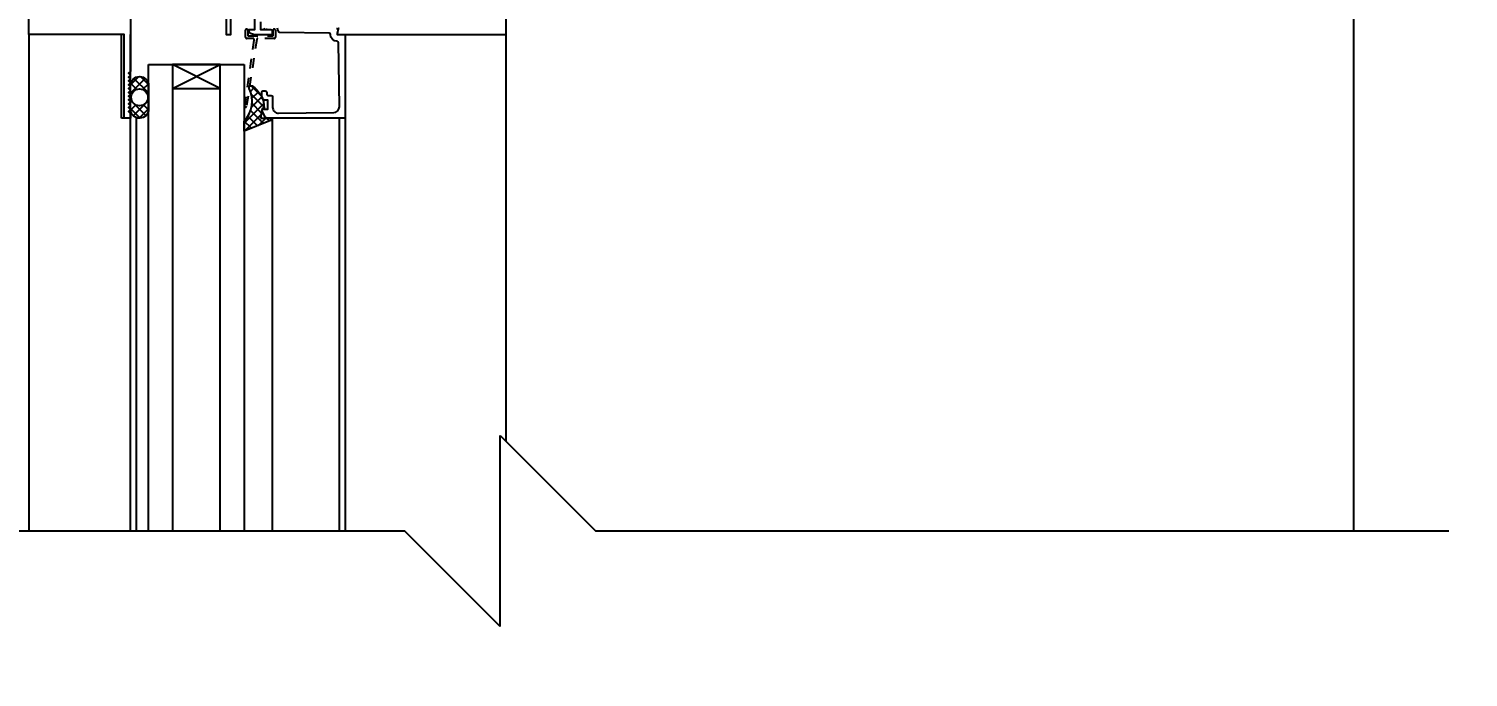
# Model space of a CAD drawing. Header units: inches. Extents: x 2782.4 to 2838.8, y 334.8 to 431.6.
# Drawn here: x 2804.71 to 2819.79, y 403.04 to 409.83 of the extents above; entities that cross this region are included whole.
import ezdxf

# ---------------------------------------------------------------- set-up
doc = ezdxf.new("R2010")
doc.units = ezdxf.units.IN
doc.header["$LTSCALE"] = 0.5
doc.header["$MEASUREMENT"] = 0
doc.linetypes.add('HIDDEN2', pattern=[0.1875, 0.125, -0.0625])
doc.layers.get('Defpoints').update_dxf_attribs({"linetype": 'CONTINUOUS'})
for name, color, linetype in [('HATCH', 12, 'CONTINUOUS'), ('LINE18', 9, 'CONTINUOUS'), ('line25', 2, 'CONTINUOUS'), ('LINE9', 9, 'CONTINUOUS'), ('TEXT', 4, 'CONTINUOUS')]:
    doc.layers.add(name, color=color, linetype=linetype)
doc.styles.add('DIM', font='romans.shx', dxfattribs={"width": 0.7})
doc.dimstyles.new('ext_12', dxfattribs={"dimscale": 12, "dimtxt": 0.09375, "dimasz": 0.09375, "dimexe": 0.09375, "dimexo": 0.0625, "dimgap": 0.0625, "dimtad": 1, "dimdec": 1, "dimzin": 3, "dimdsep": 46, "dimlunit": 4, "dimtxsty": 'DIM', "dimcen": 0.09, "dimdle": 0.09375, "dimclrt": 4, "dimadec": 0, "dimazin": 0, "dimtfac": 1, "dimtdec": 1, "dimtmove": 2, "dimatfit": 3, "dimfxl": 1, "dimfrac": 2, "dimtolj": 1, "dimtzin": 0, "dimarcsym": 0})
doc.dimstyles.new('ext_8', dxfattribs={"dimscale": 8, "dimtxt": 0.09375, "dimasz": 0.09375, "dimexe": 0.09375, "dimexo": 0.0625, "dimgap": 0.0625, "dimtad": 1, "dimdec": 1, "dimzin": 3, "dimdsep": 46, "dimlunit": 4, "dimtxsty": 'DIM', "dimcen": 0.09, "dimdle": 0.09375, "dimclrt": 4, "dimadec": 0, "dimazin": 0, "dimtfac": 1, "dimtdec": 1, "dimtmove": 2, "dimatfit": 3, "dimfxl": 1, "dimfrac": 2, "dimtolj": 1, "dimtzin": 0, "dimarcsym": 0})

# ---------------------------------------------------------------- blocks, each defined once
blk = doc.blocks.new('*D14')
at = {"layer": 'Defpoints', "color": 0, "transparency": 16777216}
for p in [(2812.451297554224, 412.7671301053418), (2824.173199379614, 412.7671301053418), (2818.083033801832, 411.2671301053418)]:
    blk.add_point(p, dxfattribs=at)
at = {"layer": 'TEXT', "color": 0, "lineweight": -2, "transparency": 16777216}
for p, q in [((2824.173199379614, 413.5171301053418), (2824.173199379614, 414.2671301053418)), ((2812.951297554224, 412.7671301053418), (2824.923199379614, 412.7671301053418)), ((2824.173199379614, 411.2671301053418), (2824.173199379614, 412.7671301053418)), ((2818.583033801832, 411.2671301053418), (2824.923199379614, 411.2671301053418)), ((2824.173199379614, 410.5171301053418), (2824.173199379614, 409.7671301053418))]:
    blk.add_line(p, q, dxfattribs=at)
at = {"layer": 'TEXT', "color": 0, "transparency": 16777216}
for points in [[(2824.048199379614, 413.5171301053418), (2824.298199379614, 413.5171301053418), (2824.173199379614, 412.7671301053418)], [(2824.048199379614, 410.5171301053418), (2824.298199379614, 410.5171301053418), (2824.173199379614, 411.2671301053418)]]:
    blk.add_solid(points, dxfattribs=at)
at = {"layer": 'TEXT', "color": 4, "transparency": 16777216, "insert": (2826.82596182273, 413.5171301053422), "char_height": 0.75, "attachment_point": 5, "rotation": 90, "style": 'DIM'}
blk.add_mtext('\\A1;1 1/2" \\P (38mm)MIN. \\PCOVER', dxfattribs=at)

msp = doc.modelspace()

# ---------------------------------------------------------------- hatches: boundary and pattern name
at = {"layer": 'HATCH'}
h = msp.add_hatch(dxfattribs=at)
h.set_pattern_fill('AR-CONC', color=256, scale=0.5)
h.set_pattern_definition([(49.99999999999999, (0, 0), (3.586300913003767, -0.3137606749129755), [0.375, -4.125]), (355, (0, 0), (-0.693756668065, 3.760960668500059), [0.3, -3.3]), (100.45144446, (0.298858405, -0.02614672), (2.89254423363556, 3.447199954843147), [0.3187009599999999, -3.505710559999999]), (46.18420000000001, (0, 1), (5.336206653357862, -0.8275964039653827), [0.5625, -6.1875]), (96.63563549, (0.444683725, 0.931033465), (4.673309728371142, 4.870593003872752), [0.47805171, -5.258568799999999]), (351.1841639899999, (0, 1), (4.673309725273866, 4.870593001349951), [0.45, -4.950000005]), (21, (0.5, 0.75), (2.984535260592308, -2.013094453326694), [0.375, -4.125]), (326.0000000000001, (0.5, 0.75), (1.216576659607909, 3.625750225234265), [0.3, -3.3]), (71.45144474, (0.74871127, 0.58224213), (4.201111883649856, 1.612655764031769), [0.31870095, -3.50571056]), (37.50000000000001, (0, 0), (0.06079927658645334, 1.664469269156557), [0, -3.26, 0, -3.35, 0, -3.3125]), (7.499999999999999, (0, 0), (1.315347687210743, 1.972058559411801), [0, -1.91, 0, -3.185, 0, -1.2625]), (327.5, (-1.115, 0), (2.669112180862045, -0.1127743586718988), [0, -1.25, 0, -3.9, 0, -5.175]), (317.5, (-1.615, 0), (2.915930846711931, 0.5005249116615886), [0, -1.625, 0, -2.59, 0, -3.675])])
h.paths.add_polyline_path([(2810.583033801833, 375.7160018858239), (2811.583033801833, 374.7160018858239), (2815.458033801832, 374.7160018858239), (2815.458033801832, 376.7160263200514, 0.08841040744987756), (2815.312039032738, 376.8133301255434), (2815.222039032737, 376.8133301255365), (2815.222039032734, 376.8550561854607, -0.2490694201798122), (2815.112039032718, 377.0621793372301), (2815.112039032715, 377.1296793372402, -0.4142135623889385), (2815.174539032715, 377.1921793372436), (2815.222039032712, 377.1921793372436), (2815.222039032708, 377.2621793372436), (2815.117039032722, 377.2621793372436, 0.2317403100530715), (2814.759369549335, 377.1111492980473, -0.8343746018085987), (2814.547870303833, 377.2366994187105), (2814.559580509797, 377.2580453103833, 2.155403933982657), (2814.020932655693, 377.0636275535043, -1), (2813.807343358292, 376.5525253498162, -0.3112229933493534), (2813.098368942312, 377.5685194937139), (2813.098878833383, 377.7335073165046, 1.661382059457345), (2812.537795749046, 377.3807669302261, -1), (2812.324206451663, 376.8696647265303, -0.3009499255518174), (2811.587966141018, 377.7419621289768, 1.661382059455755), (2811.02688305668, 377.3892217426985, 0.05561716192566324), (2811.206181266353, 377.3436511643362, -0.8432432356333894), (2811.171864790982, 376.9113298812869, -0.04754436165062414), (2810.458037915715, 376.8465742472102, -0.04754436165062895), (2809.744211040449, 376.9113298812869, -0.8432432356333027), (2809.709894565077, 377.3436511643362, 0.05561716192566866), (2809.88919277475, 377.3892217426985, 1.661382059455777), (2809.328109690412, 377.7419621289768, -0.3009499255518138), (2808.591869379767, 376.8696647265303, -1), (2808.378280082384, 377.3807669302261, 1.661382059457386), (2807.817196998047, 377.7335073165046), (2807.817706889118, 377.568519493714, -0.3112229933493718), (2807.108732473138, 376.5525253498163, -1), (2806.895143175737, 377.0636275535043, 2.15540393398286), (2806.356495321633, 377.2580453103833), (2806.368205527597, 377.2366994187105, -0.8343745963394156), (2806.156706282317, 377.1111492982399, 0.2317403101388827), (2805.799036798708, 377.2621793372436), (2805.694036798722, 377.2621793372436), (2805.694036798718, 377.1921793372436), (2805.741536798716, 377.1921793372436, -0.4142135623889385), (2805.804036798716, 377.1296793372402), (2805.804036798712, 377.0621793372301, -0.249069420179812), (2805.694036798696, 376.8550561854607), (2805.694036798693, 376.8133301255365), (2805.604036798693, 376.8133301255434, 0.08841615068737846), (2805.458033801832, 376.716018433088), (2805.458033801832, 374.7160018858239), (2809.583033801833, 374.7160018858239), (2810.583033801833, 373.7160018858239)])
h.paths.add_polyline_path([(2815.458033801832, 386.5237045117409, 0.08841040745022699), (2815.312039032738, 386.6210083172334), (2815.222039032737, 386.6210083172265), (2815.222039032734, 386.6627343771507, -0.2490694201798125), (2815.112039032718, 386.8698575289201), (2815.112039032715, 386.9373575289302, -0.4142135623888782), (2815.174539032715, 386.9998575289336), (2815.222039032712, 386.9998575289336), (2815.222039032708, 387.0698575289336), (2815.117039032723, 387.0698575289336, -0.1555286049754124), (2814.941346087676, 387.2039027118634, 0.1809141486814069), (2814.523624932847, 387.5152475628894), (2812.942829356861, 387.8682067755892, 0.05497433642746663), (2812.615958898256, 387.9042546919159), (2810.458037915715, 387.904254691916), (2808.300116933174, 387.9042546919159, 0.05497433642746683), (2807.973246474569, 387.8682067755892), (2806.392450898583, 387.5152475628894, 0.1809141486817674), (2805.974729743753, 387.2039027118626, -0.1555286049746917), (2805.799036798707, 387.0698575289336), (2805.694036798722, 387.0698575289336), (2805.694036798718, 386.9998575289336), (2805.741536798716, 386.9998575289336, -0.4142135623889448), (2805.804036798716, 386.9373575289302), (2805.804036798712, 386.8698575289201, -0.2490694201798122), (2805.694036798696, 386.6627343771507), (2805.694036798693, 386.6210083172265), (2805.604036798693, 386.6210083172334, 0.08841615068737828), (2805.458033801832, 386.523696624778), (2805.458033801832, 380.9083402413989, 0.08841615068737847), (2805.604036798693, 380.8110285489435), (2805.694036798693, 380.8110285489503), (2805.694036798696, 380.7693024890262, -0.2490694201798123), (2805.804036798712, 380.5621793372567), (2805.804036798716, 380.4946793372466, -0.4142135623889407), (2805.741536798716, 380.4321793372433), (2805.694036798718, 380.4321793372433), (2805.694036798722, 380.3621793372433), (2805.799036798707, 380.3621793372433, -0.1555286049748595), (2805.974729743753, 380.2281341543141, 0.1809141486816828), (2806.392450898583, 379.9167893032875), (2807.973246474569, 379.5638300905877, 0.05497433642746679), (2808.300116933174, 379.5277821742609), (2810.458037915715, 379.5277821742609), (2812.615958898256, 379.5277821742609, 0.05497433642746765), (2812.942829356861, 379.5638300905877), (2814.523624932847, 379.9167893032875, 0.1809141486816102), (2814.941346087677, 380.228134154314, -0.1555286049750081), (2815.117039032723, 380.3621793372433), (2815.222039032708, 380.3621793372433), (2815.222039032712, 380.4321793372433), (2815.174539032715, 380.4321793372433, -0.4142135623888741), (2815.112039032715, 380.4946793372466), (2815.112039032718, 380.5621793372567, -0.2490694201798145), (2815.222039032734, 380.7693024890262), (2815.222039032737, 380.8110285489503), (2815.312039032738, 380.8110285489435, 0.08841040745002618), (2815.458033801832, 380.9083323544357)])
h.paths.add_polyline_path([(2815.458033801833, 392.5707459990596), (2805.506581758937, 392.5707459990599, -0.1719862339620886), (2805.520533801833, 392.53138426814), (2805.520533801837, 391.0707459990592, 0.4142135623722708), (2805.583033801837, 391.0082459990593), (2807.562521834058, 391.0082459990593, -0.0157613250384974), (2807.547050641078, 391.0082459990593), (2805.583033801837, 391.0082459990593, -0.4142135623722708), (2805.520533801837, 391.0707459990592), (2805.520533801833, 392.53138426814, 0.1719862339621032), (2805.506581758937, 392.5707459990599), (2805.458033801832, 392.5707459990599), (2805.458033801832, 390.7160184330889, 0.08841615068737951), (2805.604036798693, 390.6187067406335), (2805.694036798693, 390.6187067406403), (2805.694036798696, 390.5769806807162, -0.2490694201798123), (2805.804036798712, 390.3698575289467), (2805.804036798716, 390.3023575289366, -0.4142135623889448), (2805.741536798716, 390.2398575289333), (2805.694036798718, 390.2398575289333), (2805.694036798722, 390.1698575289333), (2805.799036798708, 390.1698575289333, 0.2317403100530764), (2806.156706282095, 390.3208875681296, -0.8343746018085946), (2806.368205527597, 390.1953374474664), (2806.356495321633, 390.1739915557936, 2.155403933983012), (2806.895143175737, 390.3684093126726, -1), (2807.108732473139, 390.8795115163604, -0.3112229933492043), (2807.817706889118, 389.8635173724629), (2807.817196998047, 389.6985295496722, 1.661382059458021), (2808.378280082384, 390.0512699359509, -1), (2808.591869379767, 390.5623721396466, -0.3009499255518169), (2809.328109690412, 389.6900747372002, 1.661382059456582), (2809.88919277475, 390.0428151234785, 0.05561716192560868), (2809.709894565077, 390.0883857018407, -0.8432432356330947), (2809.744211040449, 390.52070698489, -0.04754436165062186), (2810.458037915715, 390.5854626189667, -0.04754436165063729), (2811.171864790982, 390.52070698489, -0.8432432356335136), (2811.206181266352, 390.0883857018406, 0.0556171619255332), (2811.02688305668, 390.0428151234784, 1.661382059455881), (2811.587966141018, 389.6900747372001, -0.3009499255518212), (2812.324206451663, 390.5623721396466, -1), (2812.537795749046, 390.0512699359509, 1.661382059457806), (2813.098878833383, 389.6985295496722), (2813.098368942312, 389.8635173724629, -0.3112229933493516), (2813.807343358292, 390.8795115163606, -1), (2814.020932655693, 390.3684093126725, 2.155403933982318), (2814.559580509797, 390.1739915557936), (2814.547870303833, 390.1953374474664, -0.8343745963394112), (2814.759369549113, 390.320887567937, 0.2317403101388873), (2815.117039032722, 390.1698575289333), (2815.222039032708, 390.1698575289333), (2815.222039032712, 390.2398575289333), (2815.174539032715, 390.2398575289333, -0.4142135623889198), (2815.112039032715, 390.3023575289366), (2815.112039032718, 390.3698575289467, -0.2490694201798163), (2815.222039032734, 390.5769806807162), (2815.222039032737, 390.6187067406403), (2815.312039032738, 390.6187067406335, 0.08841040745037532), (2815.458033801833, 390.7160105461261)])
h.paths.add_polyline_path([(2815.458033801832, 414.6238445240607, 0.08841040744991167), (2815.312039032738, 414.7211483295528), (2815.222039032737, 414.7211483295459), (2815.222039032734, 414.76287438947, -0.2490694201798163), (2815.112039032718, 414.9699975412395), (2815.112039032715, 415.0374975412496, -0.4142135623889365), (2815.174539032715, 415.0999975412529), (2815.222039032712, 415.0999975412529), (2815.222039032708, 415.1699975412529), (2815.117039032723, 415.1699975412529, -0.1555286049726226), (2814.941346087679, 415.3040427241794, 0.1809141486827837), (2814.523624932847, 415.6153875752087), (2812.942829356861, 415.9683467879085, 0.05497433642746811), (2812.615958898256, 416.0043947042353), (2810.458037915715, 416.0043947042353), (2808.300116933174, 416.0043947042353, 0.05497433642746673), (2807.973246474569, 415.9683467879085), (2806.392450898583, 415.6153875752087, 0.1809141486822629), (2805.974729743753, 415.3040427241808, -0.1555286049737342), (2805.799036798707, 415.1699975412529), (2805.694036798722, 415.1699975412529), (2805.694036798718, 415.0999975412529), (2805.741536798716, 415.0999975412529, -0.4142135623889198), (2805.804036798716, 415.0374975412496), (2805.804036798712, 414.9699975412395, -0.2490694201798159), (2805.694036798696, 414.76287438947), (2805.694036798693, 414.7211483295459), (2805.604036798693, 414.7211483295528, 0.08841615068747358), (2805.458033801832, 414.6238366370972), (2805.458033801831, 410.8940218614105), (2815.458033801832, 410.8940218614099)])
h.paths.add_polyline_path([(2815.458033801832, 424.4315227157508, 0.08841040744982501), (2815.312039032738, 424.5288265212428), (2815.222039032737, 424.5288265212359), (2815.222039032734, 424.57055258116, -0.2490694201798163), (2815.112039032718, 424.7776757329295), (2815.112039032715, 424.8451757329396, -0.4142135623888784), (2815.174539032715, 424.9076757329429), (2815.222039032712, 424.9076757329429), (2815.222039032708, 424.9776757329429), (2815.117039032722, 424.9776757329429, 0.2317403100530875), (2814.759369549335, 424.8266456937466, -0.9404473787279078), (2814.561396399218, 424.9785390887738, 2.135542787684273), (2814.020932655701, 424.7791239492004, -1), (2813.807343358271, 424.2680217455232, -0.3112229933439121), (2813.098368942312, 425.2840158894134), (2813.098878833383, 425.449003712204, 1.661382059458118), (2812.537795749046, 425.0962633259253, -1), (2812.324206451663, 424.5851611222296, -0.3070940775281284), (2811.585525372714, 425.4805940329075, 1.604515841829864), (2811.02688305668, 425.1047181383979, 0.05561716192639065), (2811.206181266355, 425.0591475600351, -0.8432432356526439), (2811.171864790974, 424.6268262769848, -0.0475443616500908), (2810.458037915716, 424.5620706429095, -0.04754436165071113), (2809.744211040448, 424.6268262769863, -0.8432432356336019), (2809.70989456508, 425.059147560036, 0.05561716192407571), (2809.889192774748, 425.1047181383966, 1.604515841847148), (2809.330550458716, 425.4805940329034, -0.3070940775263575), (2808.591869379769, 424.5851611222307, -1), (2808.378280082385, 425.0962633259262, 1.661382059453489), (2807.817196998047, 425.449003712204), (2807.817646805353, 425.3034574724747, -0.3161137694332802), (2807.108732473137, 424.2680217455152, -1), (2806.89514317574, 424.7791239492057, 2.13554278474772), (2806.354679431952, 424.9785390895081, -0.9404473777810433), (2806.156706281919, 424.8266456943976, 0.2317403097763054), (2805.799036798708, 424.9776757329429), (2805.694036798722, 424.9776757329429), (2805.694036798718, 424.9076757329429), (2805.741536798716, 424.9076757329429, -0.4142135623888784), (2805.804036798716, 424.8451757329396), (2805.804036798712, 424.7776757329295, -0.2490694201798375), (2805.694036798696, 424.57055258116), (2805.694036798693, 424.5288265212359), (2805.604036798693, 424.5288265212428, 0.08841615068737828), (2805.458033801832, 424.4315148287873), (2805.458033801832, 421.6238366370977), (2805.458033801832, 418.8161584454082, 0.08841615068737434), (2805.604036798693, 418.7188467529528), (2805.694036798693, 418.7188467529597), (2805.694036798696, 418.6771206930356, -0.249069420179816), (2805.804036798712, 418.4699975412661), (2805.804036798716, 418.402497541256, -0.4142135623888784), (2805.741536798716, 418.3399975412526), (2805.694036798718, 418.3399975412526), (2805.694036798722, 418.2699975412526), (2805.799036798708, 418.2699975412526, 0.2317403100530885), (2806.156706282095, 418.4210275804489, -0.9404473786150903), (2806.354679432214, 418.2691341854274, 2.135542787663976), (2806.895143175738, 418.4685493249913, -1), (2807.10873247314, 418.9796515286794, -0.3112229933489694), (2807.817706889118, 417.9636573847823), (2807.817196998047, 417.7986695619916, 1.661382059452189), (2808.378280082385, 418.1514099482695, -1), (2808.591869379764, 418.6625121519666, -0.3070940775290848), (2809.330550458717, 417.7670792412871, 1.604515841837637), (2809.889192774747, 418.1429551357988, 0.05561716192500763), (2809.709894565076, 418.1885257141602, -0.8432432356280508), (2809.744211040447, 418.6208469972091, -0.04754436165067091), (2810.458037915715, 418.685602631286, -0.04754436165064487), (2811.171864790982, 418.6208469972094, -0.8432432356313643), (2811.206181266356, 418.1885257141604, 0.05561716192597119), (2811.026883056682, 418.1429551357986, 1.604515841821451), (2811.585525372713, 417.7670792412828, -0.3070940775296364), (2812.324206451663, 418.662512151966, -1), (2812.537795749048, 418.1514099482712, 1.661382059462455), (2813.098878833383, 417.7986695619916), (2813.098429026078, 417.9442158017208, -0.3161137694321035), (2813.807343358289, 418.9796515286786, -1), (2814.020932655695, 418.4685493249929, 2.135542784758998), (2814.56139639948, 418.2691341846854, -0.9404473777905551), (2814.759369549512, 418.421027579798, 0.2317403097763154), (2815.117039032722, 418.2699975412526), (2815.222039032708, 418.2699975412526), (2815.222039032712, 418.3399975412526), (2815.174539032715, 418.3399975412526, -0.4142135623888326), (2815.112039032715, 418.402497541256), (2815.112039032718, 418.4699975412661, -0.2490694201798373), (2815.222039032734, 418.6771206930355), (2815.222039032737, 418.7188467529597), (2815.312039032738, 418.7188467529528, 0.08841040745012292), (2815.458033801832, 418.8161505584451), (2815.458033801832, 421.6238366370971)])
h = msp.add_hatch(dxfattribs=at)
h.set_pattern_fill('ANSI37', color=256, scale=0.5, style=0)
h.set_pattern_definition([(45, (85.31999724219622, -111.2234325742961), (-0.04419417382415922, 0.04419417382415922), []), (135, (85.31999724219622, -111.2234325742961), (-0.04419417382415922, -0.04419417382415922), [])])
h.paths.add_polyline_path([(2805.963069945161, 409.2351351102427), (2805.963069945161, 408.9882049038947, -0.973119193628529), (2805.77314120695, 408.9830289516281), (2805.773000166384, 409.2350819374553, -1.000279793165599)])
h.paths.add_polyline_path([(2805.780500151509, 409.1116700070687, 1), (2805.955569945161, 409.1116700070687, 1)], flags=16)
h.paths.add_polyline_path([(2807.133899615814, 408.8937025929209), (2807.258793485051, 408.8937025929209, -0.3927408574796724), (2807.239328934156, 408.8679808429771), (2806.963069945161, 408.7570030642293), (2806.963069945161, 408.8615729888822, 0.3145636000813645), (2807.016942697065, 409.2048513216915), (2807.020978188585, 409.231363550493), (2807.047447395737, 409.231363550493, -0.1494430697769666), (2807.149932710231, 409.1122996770058), (2807.149932710231, 409.1117025929208, 0.1929134893777459), (2807.158235008707, 409.0909852149847, -0.08922647140676533), (2807.172533564465, 408.9969322211324), (2807.153652774812, 408.9936030284996, 0.31529878887884), (2807.151057064171, 408.9910073178586)])
h.paths.add_polyline_path([(2806.49615771642, 410.2725587420585, 0.7725978076390988), (2806.521200550837, 410.2872390626483, -0.343148791993915), (2806.52582470597, 410.2986151292674), (2806.541993288321, 410.3079500646401, -0.1316524975867668), (2806.545993288321, 410.3090218614099), (2806.564849694782, 410.3090218614099, -0.414213562373095), (2806.572849694782, 410.3010218614098), (2806.572849694782, 410.1120218614099, -0.414213562373095), (2806.564849694782, 410.1040218614098), (2806.545993288321, 410.1040218614098, -0.1316524975867363), (2806.541993288321, 410.1050936581796), (2806.52582470597, 410.1144285935522, -0.3431487919940244), (2806.521200550837, 410.1258046601714, 0.7725978076389638), (2806.49615771642, 410.1404849807611), (2806.388754980268, 410.0330822446091), (2806.182245322752, 410.0330822446091), (2806.0748425866, 410.1404849807611, 0.7725978076393586), (2806.049799752183, 410.1258046601714, -0.3431487919941011), (2806.04517559705, 410.1144285935522), (2806.029007014699, 410.1050936581796, -0.1316524975865104), (2806.025007014699, 410.1040218614098), (2806.006150608238, 410.1040218614098, -0.414213562373095), (2805.998150608239, 410.1120218614099), (2805.998150608239, 410.3010218614098, -0.414213562373095), (2806.006150608238, 410.3090218614099), (2806.025007014699, 410.3090218614099, -0.1316524975865104), (2806.029007014699, 410.3079500646401), (2806.04517559705, 410.2986151292674, -0.343148791994153), (2806.049799752183, 410.2872390626483, 0.7725978076392856), (2806.0748425866, 410.2725587420585), (2806.182245322752, 410.3799614782106), (2806.388754980268, 410.3799614782106)])
h.paths.add_polyline_path([(2806.31316146264, 410.09152186141), (2806.257989296637, 410.09152186141, -0.3238484292968788), (2806.200998219745, 410.1327597412031, -0.326501620107139), (2806.200998219977, 410.2802839794584, -0.3238484397582524), (2806.25798929758, 410.3215218614099), (2806.31316146264, 410.3215218614099, -0.3238484345287045), (2806.370152539887, 410.2802839805374, -0.3265016201076595), (2806.370152539887, 410.1327597422819, -0.3238484345260935)], flags=16)

# ---------------------------------------------------------------- linework, layer by layer
for p, q in [((2818.583033801832, 410.3940218614097), (2818.583033801832, 404.570711120366)), ((2805.773000151509, 404.5707111203666), (2805.773000151509, 409.7691700070653)), ((2809.708000151511, 405.5074320061354), (2809.708000151511, 409.7691700070653)), ((2805.838000151509, 404.5707111203666), (2805.838000151509, 408.8980409610607)), ((2807.258913472345, 408.8937025929209), (2807.258913472523, 404.5707111201189)), ((2808.021995776189, 408.8937025929209), (2808.021995776367, 404.5707111201503))]:
    msp.add_line(p, q, dxfattribs=at)
at = {"layer": 'HATCH', "flags": 128}
for points in [[(2804.708000151509, 409.7690218614089), (2804.708000151509, 404.5707111203666)], [(2807.957978854074, 408.894031690996), (2807.957978854102, 404.5707111201477)]]:
    msp.add_lwpolyline(points, dxfattribs=at)
at = {"layer": 'HATCH'}
for points in [[(2805.77314120695, 408.9830289516281), (2805.773000151509, 409.2351351102427, -1), (2805.963069945161, 409.2351351102427), (2805.963069945161, 408.9882049038947, -0.973119193628672)], [(2807.133899615814, 408.8937025929209), (2807.258913472345, 408.8937025929209), (2807.258913472345, 408.8913207867234, -0.3639702342662027), (2807.239328934156, 408.8679808429771), (2806.963069945161, 408.7570030642293), (2806.963069945161, 408.8615729888822, 0.3145636000813645), (2807.016942697065, 409.2048513216915), (2807.020978188585, 409.231363550493), (2807.047447395737, 409.231363550493, -0.2645518979873512), (2807.172533564465, 408.9969322211324), (2807.153652774812, 408.9936030284996, 0.315298788878984), (2807.151057064171, 408.9910073178585)]]:
    msp.add_lwpolyline(points, format="xyb", close=True, dxfattribs=at)
msp.add_circle((2805.868035048335, 409.1116700070687), 0.087534896825959, dxfattribs=at)
at = {"layer": 'LINE18'}
for p, q in [((2805.679250151509, 409.7691700070653), (2804.723000151509, 409.7691700070653)), ((2805.679250151509, 408.8941700070653), (2805.679250151509, 409.7691700070653)), ((2805.963069945161, 404.5707111203666), (2805.963069945161, 409.4551700070688)), ((2805.963069945161, 409.4551700070688), (2806.963069945161, 409.4551700070688)), ((2806.963069945161, 409.4551700070688), (2806.963069945362, 404.5707111201067)), ((2805.773000151509, 408.8941700070653), (2805.679250151509, 408.8941700070653))]:
    msp.add_line(p, q, dxfattribs=at)
for points in [[(2805.773000151509, 410.0190218614106), (2805.773000151509, 409.3840218614107), (2805.753000151509, 409.3640218614106), (2805.773000151509, 409.3440218614106), (2805.753000151509, 409.3240218614106), (2805.773000151509, 409.3040218614107), (2805.753000151509, 409.2840218614107), (2805.773000151509, 409.2640218614107), (2805.753000151509, 409.2440218614106), (2805.773000151509, 409.2240218614106), (2805.753000151509, 409.2040218614106), (2805.773000151509, 409.1840218614107), (2805.753000151509, 409.1640218614107), (2805.773000151509, 409.1440218614107), (2805.753000151509, 409.1240218614107), (2805.773000151509, 409.1040218614106), (2805.753000151509, 409.0840218614106), (2805.773000151509, 409.0640218614107), (2805.753000151509, 409.0440218614107), (2805.773000151509, 409.0240218614107), (2805.753000151509, 409.0040218614107), (2805.773000151509, 408.9840218614107), (2805.753000151509, 408.9640218614106), (2805.773000151509, 408.9440218614106), (2805.773000151509, 408.8940218614107), (2805.708000151509, 408.8940218614107), (2805.708000151509, 409.7690218614089), (2804.708000151509, 409.7690218614089), (2804.708000151509, 410.3940218614108)], [(2806.774020092782, 410.0017013533337), (2806.774020092782, 409.7691700070669), (2806.824020092783, 409.7691700070669), (2806.824020092783, 410.0017013533337)]]:
    msp.add_lwpolyline(points, dxfattribs=at)
for points in [[(2807.957548668644, 409.834170007068, 0.3639702342661525), (2807.947700591114, 409.8259064888447), (2807.939765876982, 409.7809064888434, 0.4663076581548417), (2807.949613954512, 409.7691700070667), (2809.708000151511, 409.7691700070653), (2809.708000151511, 410.3941700070679)], [(2807.072033316098, 409.9570218614107), (2807.072033316098, 409.8191700070669), (2807.010033316098, 409.8191700070669), (2807.010033316098, 409.8110148408892, 0.3255049610922494), (2807.0308232327, 409.7824635823564), (2807.072033316098, 409.7691700070669), (2807.244624212409, 409.7691700070669, 0.4142135623732336), (2807.259624212409, 409.7841700070669), (2807.259624212409, 409.8041700070669, 0.4142135623728175), (2807.244624212409, 409.8191700070669), (2807.137033316098, 409.819170007067), (2807.137033316098, 409.9016321437393)], [(2807.931029708916, 409.8337010692251, -0.4577045202689281), (2807.945623300273, 409.816306493662), (2807.937995776189, 409.7691700070667), (2808.021995776189, 409.7691700070667), (2808.021995776189, 408.8937025929209), (2807.201863889573, 408.8937025929209, -0.267949192431115), (2807.188873508516, 408.901202592921), (2807.151923091288, 408.9652025929209, -0.577350269189628), (2807.164913472345, 408.987702592921), (2807.211932710231, 408.987702592921), (2807.211932710231, 409.0817025929209), (2807.179932710231, 409.0817025929209, -0.4142135623730948), (2807.149932710231, 409.1117025929209), (2807.149932710231, 409.165702592921, -0.4142135623731296), (2807.164932710231, 409.180702592921), (2807.184932710231, 409.180702592921, -0.414213562373043), (2807.199932710231, 409.165702592921), (2807.199932710231, 409.146702592921, 0.414213562373043), (2807.214932710232, 409.1317025929209), (2807.246932710231, 409.1317025929209, -0.414213562373095), (2807.261932710232, 409.1167025929209), (2807.261932710232, 409.0065945524842, 0.4184033046059118), (2807.324818254386, 408.9446008769072), (2807.902059416077, 408.9528464363398, 0.4139326425428041), (2807.961197111881, 409.0136397466971), (2807.952259571327, 409.684373041517, 0.4077932646411108), (2807.937390586358, 409.6991726232209, -0.4138755073975079), (2807.867997740389, 409.7696943964448, 0.4122343511257975), (2807.853211956884, 409.7848052419014), (2807.335123009263, 409.792190334363, -0.3394542588633734), (2807.320794054869, 409.8035134300378), (2807.312201388557, 409.8375129012526)], [(2807.204649287816, 409.8340454933849, -0.9999999999999848), (2807.174652335208, 409.8344730845729)]]:
    msp.add_lwpolyline(points, format="xyb", dxfattribs=at)
at = {"layer": 'LINE18', "linetype": 'HIDDEN2'}
msp.add_lwpolyline([(2807.007324212407, 409.7541700070669), (2807.262324212407, 409.7541700070669, 0.4142135623730951), (2807.267324212407, 409.7591700070669), (2807.267324212407, 409.8141700070669, -0.9999999999999287), (2807.292324212407, 409.8141700070669), (2807.292324212407, 409.7416700070669, -0.4142135623730951), (2807.279824212407, 409.729170007067), (2807.107491852171, 409.729170007067, 0.3706321426687706), (2807.095134187558, 409.7185509975766), (2806.988192500291, 409.0159693005014, -0.9950963693897203), (2806.970403804069, 409.0187178378784), (2807.068504562644, 409.7149258959513, 0.4558347385663112), (2807.056126837635, 409.729170007067), (2806.989824212407, 409.729170007067, -0.4142135623730951), (2806.977324212407, 409.7416700070669), (2806.977324212407, 409.8141700070669, -1), (2807.002324212407, 409.8141700070669), (2807.002324212407, 409.7591700070669, 0.4142135623730951)], format="xyb", close=True, dxfattribs=at)
at = {"layer": 'LINE18'}
msp.add_lwpolyline([(2806.213069945161, 409.4551700070688), (2806.213069945161, 409.2051700070688), (2806.713069945161, 409.2051700070688), (2806.713069945161, 409.4551700070688)], close=True, dxfattribs=at)
at = {"layer": 'line25', "color": 12}
for p, q in [((2806.213069945161, 409.4551700070688), (2806.213069945161, 404.5707111203666)), ((2806.213069945161, 409.2051700070688), (2806.713069945161, 409.4551700070688)), ((2806.713069945161, 409.2051700070688), (2806.213069945161, 409.4551700070688)), ((2806.713069945362, 404.5707111200964), (2806.713069945161, 409.4551700070688))]:
    msp.add_line(p, q, dxfattribs=at)
at = {"layer": 'LINE9'}
for p, q in [((2809.64472103747, 403.570711120176), (2809.64472103747, 405.570711120176)), ((2809.64472103747, 405.570711120176), (2810.64472103747, 404.570711120176)), ((2799.706408273541, 404.5707111198079), (2808.64472103747, 404.570711120176)), ((2809.64472103747, 403.570711120176), (2808.64472103747, 404.570711120176)), ((2810.64472103747, 404.570711120176), (2819.583033801399, 404.5707111198079))]:
    msp.add_line(p, q, dxfattribs=at)

# ---------------------------------------------------------------- dimensions: what is measured, and where the dimension line sits
at = {"layer": 'TEXT'}
dim = msp.add_linear_dim(base=(2824.173199379614, 412.7671301053418), p1=(2818.083033801832, 411.2671301053418), p2=(2812.451297554224, 412.7671301053418), angle=90, text='<> \\P (38mm)MIN. \\PCOVER', dimstyle='ext_8', dxfattribs=at)
dim.commit()
dim.dimension.update_dxf_attribs({"geometry": '*D14', "text_midpoint": (2826.82596182273, 413.5171301053422), "dimtype": 160})

# ---------------------------------------------------------------- leaders
for points in [[(2818.145533801832, 410.8627718614098), (2825.021127790789, 407.7976176273272), (2826.969748054136, 407.7976176273272)], [(2805.679250151509, 394.4436170943554), (2794.352111773027, 405.8274605440922), (2793.002031304647, 405.8274605440922)]]:
    msp.add_leader(points, dimstyle='ext_12', override={"dimgap": 0.0625, "dimtad": 0}, dxfattribs=at)

doc.saveas('drawing.dxf')
